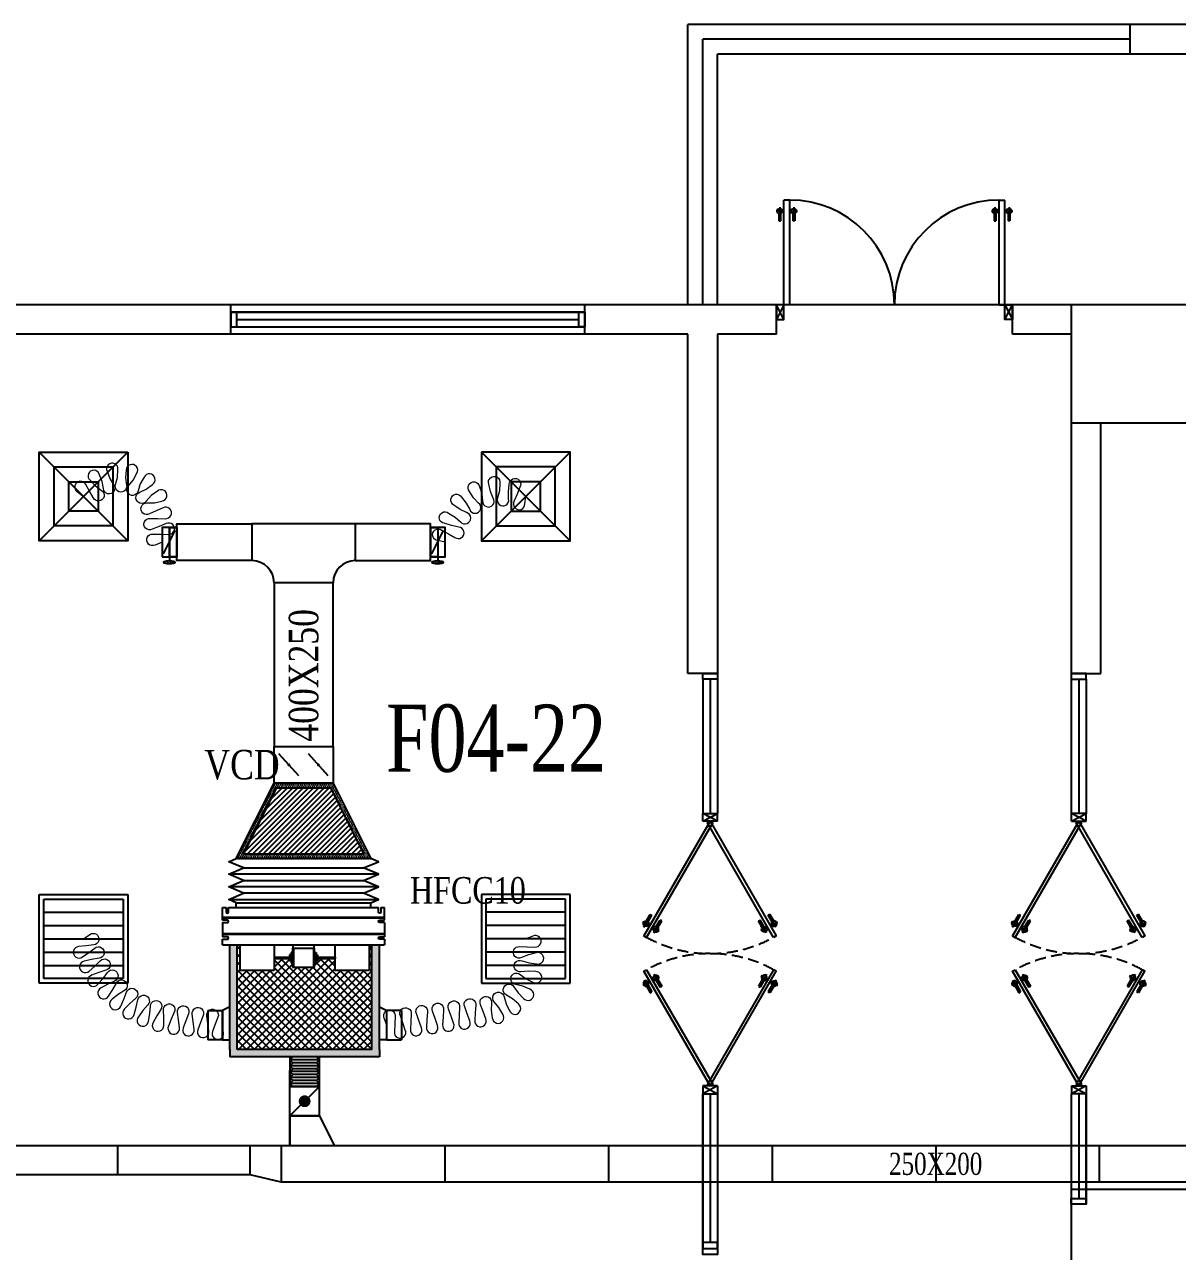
# Model space of a CAD drawing. Header units: metres. Extents: x 352651 to 1421851, y -87441 to -24441.
# Drawn here: x 642182 to 650002, y -40880 to -32560 of the extents above; entities that cross this region are included whole.
import ezdxf
from ezdxf.enums import TextEntityAlignment as Align

# ---------------------------------------------------------------- set-up
doc = ezdxf.new("R2010")
doc.units = ezdxf.units.M
doc.header["$LTSCALE"] = 300
doc.header["$MEASUREMENT"] = 0
doc.linetypes.add('DASHED2', pattern=[0.375, 0.25, -0.125])
for name, color, linetype in [('bat noi mem', 4, 'CONTINUOUS'), ('CUA', 8, 'CONTINUOUS'), ('CUAGIO', 2, 'CONTINUOUS'), ('HATCH', 145, 'CONTINUOUS'), ('KHUAT', 8, 'DASHED2'), ('KT', 1, 'CONTINUOUS'), ('THAY', 9, 'CONTINUOUS'), ('thiet bi', 11, 'CONTINUOUS'), ('TUONG', 7, 'CONTINUOUS'), ('vach', 6, 'CONTINUOUS')]:
    doc.layers.add(name, color=color, linetype=linetype)
doc.layers.add('noi mem', color=5, linetype='BATTING', lineweight=0)
doc.styles.add('PHU', font='vntimeh.shx', dxfattribs={"width": 0.8})
doc.styles.add('ROMANS', font='romans.shx', dxfattribs={"width": 0.75, "bigfont": 'romancvn.shx'})
doc.linetypes.add('BATTING', pattern='A,0.0001,-0.1,[134,ltypeshp.shx,S=0.1,R=0,X=-0.1,Y=0],-0.2,[134,ltypeshp.shx,S=0.1,R=180,X=0.1,Y=0],-0.1', length=0.4001)

# ---------------------------------------------------------------- blocks, each defined once
blk = doc.blocks.new('c1800')
at = {"layer": 'CUA', "ltscale": 0.2}
for p, q in [((50, 0), (50, 710)), ((90, 710), (50, 710)), ((90, 0), (90, 710)), ((1510, 0), (1510, 710)), ((1510, 710), (1550, 710)), ((1550, 0), (1550, 710)), ((46.9, 635.3), (-2.3, 635.3)), ((16.3, 619.1), (16.3, 569.8)), ((22.3, 661.5), (22.3, 606.6)), ((28.2, 619.1), (28.2, 569.8)), ((93.1, 635.3), (142.3, 635.3)), ((111.8, 619.1), (111.8, 569.8)), ((117.7, 661.5), (117.7, 606.6)), ((123.7, 619.1), (123.7, 569.8)), ((1506.9, 635.3), (1457.7, 635.3)), ((1476.3, 619.1), (1476.3, 569.8)), ((1482.3, 661.5), (1482.3, 606.6)), ((1488.2, 619.1), (1488.2, 569.8)), ((1553.1, 635.3), (1602.3, 635.3)), ((1571.8, 619.1), (1571.8, 569.8)), ((1577.7, 661.5), (1577.7, 606.6)), ((1583.7, 619.1), (1583.7, 569.8)), ((16.3, 569.8), (28.2, 569.8)), ((123.7, 569.8), (111.8, 569.8)), ((1476.3, 569.8), (1488.2, 569.8)), ((1583.7, 569.8), (1571.8, 569.8)), ((50, 0), (0, -100)), ((50, -100), (0, 0)), ((50, -100), (50, 0)), ((90, 0), (50, 0)), ((1510, 0), (1550, 0)), ((1550, -100), (1550, 0)), ((1550, -100), (1600, 0)), ((1550, 0), (1600, -100)), ((50, -100), (50, -100)), ((1550, -100), (1550, -100))]:
    blk.add_line(p, q, dxfattribs=at)
for points in [[(50, 0), (0, 0), (0, -100), (50, -100)], [(1550, 0), (1600, 0), (1600, -100), (1550, -100)]]:
    blk.add_lwpolyline(points, close=True, dxfattribs=at)
for centre in [(22.3, 635.3), (117.7, 635.3), (1482.3, 635.3), (1577.7, 635.3)]:
    blk.add_circle(centre, 17.3, dxfattribs=at)
for centre, start, end in [((90, 0), 0, 90), ((1510, 0), 90, 180)]:
    blk.add_arc(centre, 710, start, end, dxfattribs=at)
blk = doc.blocks.new('cot1')
at = {"layer": 'vach'}
blk.add_lwpolyline([(-400, -400), (400, -400), (400, 400), (-400, 400)], close=True, dxfattribs=at)
blk = doc.blocks.new('SAD')
at = {"layer": 'CUAGIO', "color": 8}
for p, q in [((-300, -300), (300, 300)), ((300, -300), (-300, 300))]:
    blk.add_line(p, q, dxfattribs=at)
at = {"layer": 'CUAGIO'}
blk.add_lwpolyline([(300, -300), (300, 300), (-300, 300), (-300, -300)], close=True, dxfattribs=at)
at = {"layer": 'CUAGIO', "color": 8}
for points in [[(200, -200), (200, 200), (-200, 200), (-200, -200)], [(100, -100), (100, 100), (-100, 100), (-100, -100)]]:
    blk.add_lwpolyline(points, close=True, dxfattribs=at)
blk = doc.blocks.new('SAG')
at = {"layer": 'CUAGIO'}
for p, q in [((-300, 300), (-300, -300)), ((300, 300), (-300, 300)), ((300, -300), (300, 300)), ((-300, -300), (300, -300))]:
    blk.add_line(p, q, dxfattribs=at)
at = {"layer": 'CUAGIO', "color": 8}
for p, q in [((-270, 270), (-270, -270)), ((270, 270), (-270, 270)), ((-180, -270), (-180, 270)), ((-90, -270), (-90, 270)), ((0, -270), (0, 270)), ((90, -270), (90, 270)), ((180, -270), (180, 270)), ((270, -270), (270, 270)), ((-270, -270), (270, -270))]:
    blk.add_line(p, q, dxfattribs=at)
blk = doc.blocks.new('1-van gio D200')
at = {"layer": 'CUAGIO'}
h = blk.add_hatch(dxfattribs=at)
h.set_pattern_fill('ANSI31', color=256, scale=100, style=0)
edge = h.paths.add_edge_path()
edge.add_ellipse((486127, -58494), major_axis=(-38.1, 0), ratio=0.310482, start_angle=0, end_angle=360, ccw=False)
for p, q in [((486167, -58437.3), (486087.1, -58277.5)), ((486127, -58257.4), (486127, -58494))]:
    blk.add_line(p, q, dxfattribs=at)
at = {"layer": 'CUAGIO', "const_width": 3}
for points in [[(486127, -58457.4), (486177, -58457.4), (486177, -58257.4), (486077, -58257.4), (486077, -58457.4), (486127, -58457.4)], [(486167, -58437.3), (486087.1, -58277.5)], [(486127, -58257.4), (486127, -58494)]]:
    blk.add_lwpolyline(points, dxfattribs=at)
at = {"layer": 'CUAGIO'}
blk.add_lwpolyline([(486177, -58457.4), (486077, -58457.4), (486077, -58257.4), (486177, -58257.4)], close=True, dxfattribs=at)
at = {"layer": 'CUAGIO', "const_width": 5.35}
blk.add_lwpolyline([(486130.7, -58357.4, -1), (486123.3, -58357.4, -1)], format="xyb", close=True, dxfattribs=at)
at = {"layer": 'CUAGIO', "extrusion": (0, 0, -1)}
blk.add_ellipse((486127, -58494), major_axis=(-38.1, 0), ratio=0.310482, start_param=-1.570796, end_param=4.712389, dxfattribs=at)
blk = doc.blocks.new('bac noi mem')
at = {"layer": 'bat noi mem'}
for p, q in [((493886.7, -64673), (493866.7, -64693)), ((494066.7, -64693), (493866.7, -64693)), ((493866.7, -64693), (493886.7, -64713)), ((493886.7, -64713), (493866.7, -64733)), ((494046.7, -64673), (493886.7, -64673)), ((494046.7, -64713), (493886.7, -64713)), ((494046.7, -64673), (494066.7, -64693)), ((494066.7, -64693), (494046.7, -64713)), ((494046.7, -64713), (494066.7, -64733)), ((494066.7, -64733), (493866.7, -64733)), ((493866.7, -64733), (493886.7, -64753)), ((493886.7, -64753), (493866.7, -64773)), ((494066.7, -64773), (493866.7, -64773)), ((493866.7, -64773), (493886.7, -64793)), ((493886.7, -64793), (493866.7, -64813)), ((494046.7, -64753), (493886.7, -64753)), ((494046.7, -64793), (493886.7, -64793)), ((494066.7, -64733), (494046.7, -64753)), ((494046.7, -64753), (494066.7, -64773)), ((494066.7, -64773), (494046.7, -64793)), ((494046.7, -64793), (494066.7, -64813)), ((494066.7, -64813), (493866.7, -64813)), ((493866.7, -64813), (493886.7, -64833)), ((493886.7, -64833), (493866.7, -64853)), ((494066.7, -64853), (493866.7, -64853)), ((493866.7, -64853), (493886.7, -64873)), ((494046.7, -64833), (493886.7, -64833)), ((494046.7, -64873), (493886.7, -64873)), ((494066.7, -64813), (494046.7, -64833)), ((494046.7, -64833), (494066.7, -64853)), ((494066.7, -64853), (494046.7, -64873))]:
    blk.add_line(p, q, dxfattribs=at)

msp = doc.modelspace()

# ---------------------------------------------------------------- hatches: boundary and pattern name
at = {"layer": 'CUAGIO'}
h = msp.add_hatch(dxfattribs=at)
h.set_pattern_fill('DOTS', color=256, scale=200, style=0)
h.set_pattern_definition([(0, (-181458.121, -151738.829), (6.25, 12.5), [0, -12.5])])
h.paths.add_polyline_path([(644483.2, -38184.9), (643666.6, -38184.9), (643893.4, -37734.9), (644256.5, -37734.9)], flags=16)
h.paths.add_polyline_path([(644531.9, -38214.9), (643617.9, -38214.9), (643874.9, -37704.9), (644274.9, -37704.9)])
h = msp.add_hatch(dxfattribs=at)
h.set_pattern_fill('ANSI31', color=256, scale=200, style=0)
h.set_pattern_definition([(45, (-181458.12, -151738.829), (-17.6776695, 17.6776695), [])])
h.paths.add_polyline_path([(644378.5, -37977), (644082.1, -37977), (644082.1, -38184.9), (644483.2, -38184.9)])
h.paths.add_polyline_path([(644256.5, -37734.9), (644082.1, -37734.9), (644082.1, -37977), (644378.5, -37977)])
h.paths.add_polyline_path([(644082.1, -37734.9), (643893.4, -37734.9), (643771.4, -37977), (644082.1, -37977)])
h.paths.add_polyline_path([(644082.1, -37977), (643771.4, -37977), (643666.6, -38184.9), (644082.1, -38184.9)])
h = msp.add_hatch(dxfattribs=at)
h.set_pattern_fill('DOTS', color=2, scale=200, style=0)
h.set_pattern_definition([(0, (70969.913, 18032.081), (6.25, 12.5), [0, -12.5])])
h.paths.add_polyline_path([(644538.9, -39510.4), (643625.3, -39510.4), (643625.3, -38800.4), (643575.3, -38800.4), (643575.3, -39510.4), (643575.3, -39560.4), (644588.9, -39560.4), (644588.9, -39510.4), (644588.9, -38800.4), (644538.9, -38800.4)])
at = {"layer": 'CUAGIO', "ltscale": 1.5}
h = msp.add_hatch(dxfattribs=at)
h.set_pattern_fill('ANSI37', color=9, scale=300, style=0)
h.set_pattern_definition([(45, (181796.513, -450.78), (-26.5165043, 26.5165043), []), (135, (181796.513, -450.78), (-26.5165043, -26.5165043), [])])
h.paths.add_polyline_path([(644538.9, -39510.4), (644538.9, -38800.4), (644519.8, -38800.4), (644519.8, -38975.4), (644289.6, -38975.4), (644289.6, -38892.5), (644169.9, -38892.5), (644169.9, -38908.1), (644159.4, -38908.1), (644159.4, -38923.9), (644149.5, -38923.9), (644149.5, -38948.9, -1), (644143, -38951), (644006.8, -38951, -1), (644000.4, -38948.9), (644000.4, -38923.9), (643990.5, -38923.9), (643990.5, -38908.1), (643979.9, -38908.1), (643979.9, -38892.5), (643874.7, -38892.5), (643874.7, -38975.4), (643644.5, -38975.4), (643644.5, -38800.4), (643625.3, -38800.4), (643625.3, -39510.4)])

# ---------------------------------------------------------------- linework, layer by layer
at = {"layer": 'bat noi mem'}
for p, q in [((644531.9, -38214.9), (643617.9, -38214.9)), ((644581.9, -38322.1), (643567.9, -38322.1)), ((643667.9, -38279.2), (644481.9, -38279.2)), ((644581.9, -38407.8), (643567.9, -38407.8)), ((643667.9, -38364.9), (644481.9, -38364.9)), ((643567.9, -38493.5), (644581.9, -38493.5)), ((644481.9, -38450.6), (643667.9, -38450.6))]:
    msp.add_line(p, q, dxfattribs=at)
for points in [[(643617.9, -38514.9), (643567.9, -38493.5), (643667.9, -38450.6), (643567.9, -38407.8), (643667.9, -38364.9), (643567.9, -38322.1), (643667.9, -38279.2), (643567.9, -38236.3), (643617.9, -38214.9)], [(644531.9, -38514.9), (644581.9, -38493.5), (644481.9, -38450.6), (644581.9, -38407.8), (644481.9, -38364.9), (644581.9, -38322.1), (644481.9, -38279.2), (644581.9, -38236.3), (644531.9, -38214.9)]]:
    msp.add_lwpolyline(points, dxfattribs=at)
at = {"layer": 'CUA', "linetype": 'Continuous'}
for p, q in [((645982.1, -34509.6), (643582.1, -34509.6)), ((643582.1, -34509.6), (645982.1, -34509.6)), ((643582.1, -34609.6), (645982.1, -34609.6)), ((643622.1, -34559.6), (645942.1, -34559.6)), ((646782.1, -36999.6), (646782.1, -37909.6)), ((646832.1, -36999.6), (646832.1, -37909.6)), ((646882.1, -36999.6), (646882.1, -37909.6)), ((649282.1, -36999.6), (649282.1, -37909.6)), ((649332.1, -36999.6), (649332.1, -37909.6)), ((649382.1, -36999.6), (649382.1, -37909.6)), ((646782.1, -40859.6), (646782.1, -39809.6)), ((646782.1, -39809.6), (646782.1, -40859.6)), ((646832.1, -39809.6), (646832.1, -40819.6)), ((646882.1, -39809.6), (646882.1, -40859.6)), ((649282.1, -39809.6), (649282.1, -40559.6)), ((649332.1, -39809.6), (649332.1, -40519.6)), ((649382.1, -40559.6), (649382.1, -39809.6)), ((649382.1, -39809.6), (649382.1, -40559.6))]:
    msp.add_line(p, q, dxfattribs=at)
at = {"layer": 'CUA'}
for p, q in [((646782.1, -37909.6), (646881.7, -37909.6)), ((646881.7, -37962.3), (646782.1, -37909.6)), ((646782.1, -37962.3), (646881.7, -37909.6)), ((646782.1, -37962.3), (646782.1, -37909.6)), ((646881.7, -37962.3), (646881.7, -37909.6)), ((649382.1, -37909.6), (649282.6, -37909.6)), ((649282.6, -37962.3), (649382.1, -37909.6)), ((649382.1, -37962.3), (649282.6, -37909.6)), ((649282.6, -37962.3), (649282.6, -37909.6)), ((649382.1, -37962.3), (649382.1, -37909.6)), ((646881.7, -37962.3), (646782.1, -37962.3)), ((649282.6, -37962.3), (649382.1, -37962.3)), ((646400.5, -38638.5), (646426.5, -38593.5)), ((646411.3, -38644.7), (646437.3, -38599.7)), ((646426.5, -38593.5), (646437.3, -38599.7)), ((647237.3, -38593.5), (647226.5, -38599.7)), ((647252.5, -38644.7), (647226.5, -38599.7)), ((647263.3, -38638.5), (647237.3, -38593.5)), ((648901, -38638.5), (648927, -38593.5)), ((648911.8, -38644.7), (648937.8, -38599.7)), ((648927, -38593.5), (648937.8, -38599.7)), ((649737.8, -38593.5), (649727, -38599.7)), ((649753, -38644.7), (649727, -38599.7)), ((649763.8, -38638.5), (649737.8, -38593.5)), ((646419.9, -38669.5), (646374.9, -38643.5)), ((646383.6, -38680.4), (646412.5, -38630.2)), ((646441.5, -38681.9), (646486.4, -38707.9)), ((646450.2, -38718.8), (646479.1, -38668.7)), ((646467.2, -38677), (646493.1, -38631.9)), ((646478, -38683.2), (646503.9, -38638.2)), ((646503.9, -38638.2), (646493.1, -38631.9)), ((647159.9, -38638.2), (647170.7, -38631.9)), ((647185.9, -38683.2), (647159.9, -38638.2)), ((647196.7, -38677), (647170.7, -38631.9)), ((647222.4, -38681.9), (647177.4, -38707.9)), ((647213.7, -38718.8), (647184.7, -38668.7)), ((647244, -38669.5), (647288.9, -38643.5)), ((647280.3, -38680.4), (647251.3, -38630.2)), ((648920.3, -38669.5), (648875.4, -38643.5)), ((648884, -38680.4), (648913, -38630.2)), ((648941.9, -38681.9), (648986.9, -38707.9)), ((648950.6, -38718.8), (648979.6, -38668.7)), ((648967.6, -38677), (648993.6, -38631.9)), ((648978.4, -38683.2), (649004.4, -38638.2)), ((649004.4, -38638.2), (648993.6, -38631.9)), ((649660.3, -38638.2), (649671.1, -38631.9)), ((649686.3, -38683.2), (649660.3, -38638.2)), ((649697.1, -38677), (649671.1, -38631.9)), ((649722.8, -38681.9), (649677.9, -38707.9)), ((649714.1, -38718.8), (649685.1, -38668.7)), ((649744.4, -38669.5), (649789.4, -38643.5)), ((649780.7, -38680.4), (649751.8, -38630.2)), ((646441.5, -39037.2), (646486.4, -39011.3)), ((646450.2, -39000.3), (646479.1, -39050.5)), ((647222.4, -39037.2), (647177.4, -39011.3)), ((647213.7, -39000.3), (647184.7, -39050.5)), ((648941.9, -39037.2), (648986.9, -39011.3)), ((648950.6, -39000.3), (648979.6, -39050.5)), ((649722.8, -39037.2), (649677.9, -39011.3)), ((649714.1, -39000.3), (649685.1, -39050.5)), ((646419.9, -39049.7), (646374.9, -39075.6)), ((646383.6, -39038.8), (646412.5, -39088.9)), ((646400.5, -39080.6), (646426.5, -39125.7)), ((646411.3, -39074.4), (646437.3, -39119.4)), ((646467.2, -39042.2), (646493.1, -39087.2)), ((646478, -39035.9), (646503.9, -39081)), ((646503.9, -39081), (646493.1, -39087.2)), ((647185.9, -39035.9), (647159.9, -39081)), ((647159.9, -39081), (647170.7, -39087.2)), ((647196.7, -39042.2), (647170.7, -39087.2)), ((647252.5, -39074.4), (647226.5, -39119.4)), ((647263.3, -39080.6), (647237.3, -39125.7)), ((647244, -39049.7), (647288.9, -39075.6)), ((647280.3, -39038.8), (647251.3, -39088.9)), ((648920.3, -39049.7), (648875.4, -39075.6)), ((648884, -39038.8), (648913, -39088.9)), ((648901, -39080.6), (648927, -39125.7)), ((648911.8, -39074.4), (648937.8, -39119.4)), ((648967.6, -39042.2), (648993.6, -39087.2)), ((648978.4, -39035.9), (649004.4, -39081)), ((649004.4, -39081), (648993.6, -39087.2)), ((649686.3, -39035.9), (649660.3, -39081)), ((649660.3, -39081), (649671.1, -39087.2)), ((649697.1, -39042.2), (649671.1, -39087.2)), ((649753, -39074.4), (649727, -39119.4)), ((649763.8, -39080.6), (649737.8, -39125.7)), ((649744.4, -39049.7), (649789.4, -39075.6)), ((649780.7, -39038.8), (649751.8, -39088.9)), ((646426.5, -39125.7), (646437.3, -39119.4)), ((647237.3, -39125.7), (647226.5, -39119.4)), ((648927, -39125.7), (648937.8, -39119.4)), ((649737.8, -39125.7), (649727, -39119.4)), ((646881.7, -39756.8), (646782.1, -39756.8)), ((646881.7, -39756.8), (646782.1, -39809.6)), ((646782.1, -39756.8), (646881.7, -39809.6)), ((646782.1, -39756.8), (646782.1, -39809.6)), ((646881.7, -39756.8), (646881.7, -39809.6)), ((649282.6, -39756.8), (649382.1, -39756.8)), ((649282.6, -39756.8), (649382.1, -39809.6)), ((649382.1, -39756.8), (649282.6, -39809.6)), ((649282.6, -39756.8), (649282.6, -39809.6)), ((649382.1, -39756.8), (649382.1, -39809.6)), ((646782.1, -39809.6), (646881.7, -39809.6)), ((649382.1, -39809.6), (649282.6, -39809.6))]:
    msp.add_line(p, q, dxfattribs=at)
at = {"layer": 'CUA', "linetype": 'Continuous'}
for points in [[(643582.1, -34609.6), (643622.1, -34609.6), (643622.1, -34509.6), (643582.1, -34509.6)], [(645982.1, -34609.6), (645942.1, -34609.6), (645942.1, -34509.6), (645982.1, -34509.6)], [(646882.1, -36959.6), (646882.1, -36999.6), (646782.1, -36999.6), (646782.1, -36959.6)], [(649282.1, -36959.6), (649282.1, -36999.6), (649382.1, -36999.6), (649382.1, -36959.6)], [(649282.1, -40559.6), (649282.1, -40519.6), (649382.1, -40519.6), (649382.1, -40559.6)], [(646882.1, -40859.6), (646882.1, -40819.6), (646782.1, -40819.6), (646782.1, -40859.6)], [(646882.1, -40859.6), (646882.1, -40899.6), (646782.1, -40899.6), (646782.1, -40859.6)]]:
    msp.add_lwpolyline(points, close=True, dxfattribs=at)
at = {"layer": 'CUA'}
for points in [[(646401.6, -38749.9), (646850.2, -37972.9), (646831.9, -37962.3), (646383.3, -38739.4)], [(647262.2, -38749.9), (646813.6, -37972.9), (646831.9, -37962.3), (647280.5, -38739.4)], [(648902, -38749.9), (649350.6, -37972.9), (649332.4, -37962.3), (648883.7, -38739.4)], [(649762.7, -38749.9), (649314.1, -37972.9), (649332.4, -37962.3), (649781, -38739.4)], [(646401.6, -38969.2), (646850.2, -39746.2), (646831.9, -39756.8), (646383.3, -38979.8)], [(647262.2, -38969.2), (646813.6, -39746.2), (646831.9, -39756.8), (647280.5, -38979.8)], [(648902, -38969.2), (649350.6, -39746.2), (649332.4, -39756.8), (648883.7, -38979.8)], [(649762.7, -38969.2), (649314.1, -39746.2), (649332.4, -39756.8), (649781, -38979.8)]]:
    msp.add_lwpolyline(points, close=True, dxfattribs=at)
for centre, major_axis in [((646397.4, -38656.5), (4.7, -17.6)), ((647199.9, -38694.9), (17.6, -4.7)), ((648897.8, -38656.5), (4.7, -17.6)), ((649700.3, -38694.9), (17.6, -4.7)), ((646464, -39024.2), (-17.6, 4.7)), ((648964.4, -39024.2), (-17.6, 4.7)), ((647266.5, -39062.7), (-4.7, 17.6)), ((649766.9, -39062.7), (-4.7, 17.6))]:
    msp.add_ellipse(centre, major_axis=major_axis, ratio=1, dxfattribs=at)
at = {"layer": 'CUA', "extrusion": (0, 0, -1)}
for centre, major_axis in [((646464, -38694.9), (-17.6, -4.7)), ((647266.5, -38656.5), (-4.7, -17.6)), ((648964.4, -38694.9), (-17.6, -4.7)), ((649766.9, -38656.5), (-4.7, -17.6)), ((647199.9, -39024.2), (17.6, 4.7)), ((649700.3, -39024.2), (17.6, 4.7)), ((646397.4, -39062.7), (4.7, 17.6)), ((648897.8, -39062.7), (4.7, 17.6))]:
    msp.add_ellipse(centre, major_axis=major_axis, ratio=1, dxfattribs=at)
at = {"layer": 'CUAGIO', "ltscale": 1.5}
msp.add_line((644424.9, -35944.9), (643724.9, -35944.9), dxfattribs=at)
at = {"layer": 'CUAGIO', "color": 2}
for p, q in [((643874.9, -36344.9), (643874.9, -37454.9)), ((644274.9, -37454.9), (644274.9, -36344.9)), ((643575.3, -39510.4), (643575.3, -39560.4)), ((644538.9, -39510.4), (643625.3, -39510.4)), ((644588.9, -39510.4), (644588.9, -39560.4))]:
    msp.add_line(p, q, dxfattribs=at)
at = {"layer": 'CUAGIO'}
for p, q in [((644274.9, -36344.9), (643874.9, -36344.9)), ((644041.9, -37654.2), (643908, -37505.6)), ((644241.9, -37654.2), (644108, -37505.6)), ((643575.3, -39510.4), (643575.3, -38800.4)), ((643625.3, -38800.4), (643625.3, -38800.4)), ((643625.3, -39510.4), (643625.3, -38800.4)), ((644538.9, -38800.4), (644538.9, -38800.4)), ((644538.9, -39510.4), (644538.9, -38800.4)), ((644588.9, -39510.4), (644588.9, -38800.4)), ((643425.6, -39245.1), (643425.6, -39445.1)), ((643525.3, -39245.1), (643525.3, -39445.1)), ((643525.3, -39445.1), (643525.3, -39245.1)), ((644638.9, -39445.1), (644638.9, -39245.1)), ((644638.9, -39445.1), (644638.9, -39245.1)), ((644738.6, -39245.1), (644738.6, -39445.1)), ((643525.3, -39445.1), (643425.6, -39445.1)), ((644638.9, -39445.1), (644738.6, -39445.1)), ((644588.9, -39560.4), (643575.3, -39560.4)), ((644182.1, -39959.5), (644182.1, -39560.4)), ((643982.1, -40159.5), (643982.1, -39652.3)), ((643982.1, -39760.4), (644182.1, -39760.4)), ((644182.1, -39760.4), (643982.1, -39960.3)), ((643982.1, -39960.3), (644182.1, -39960.3)), ((644182.1, -39960.3), (643982.1, -39960.3)), ((643982.1, -39960.3), (643982.1, -40160.3)), ((644182.1, -39960.3), (643982.1, -39960.3)), ((644182.1, -39960.3), (644282.1, -40160.3)), ((638907.1, -40160.3), (649472.2, -40160.3)), ((642812.1, -40160.3), (642812.1, -40360.3)), ((643712.1, -40360.3), (643712.1, -40160.3)), ((643922.1, -40160.3), (643922.1, -40360.3)), ((645032.1, -40160.3), (645032.1, -40410.3)), ((646142.1, -40160.3), (646142.1, -40410.3)), ((647252.1, -40160.3), (647252.1, -40410.3)), ((648362.1, -40160.3), (648362.1, -40360.3)), ((648362.1, -40160.3), (648362.1, -40410.3)), ((648744.6, -40160.3), (650582.1, -40160.3)), ((649472.1, -40160.3), (649472.1, -40360.3)), ((649472.1, -40160.3), (649472.1, -40410.3)), ((643712.1, -40360.3), (638907.1, -40360.3)), ((643922.1, -40410.3), (643712.1, -40360.3)), ((643922.1, -40360.3), (643922.1, -40410.3)), ((650782.1, -40410.3), (643922.1, -40410.3))]:
    msp.add_line(p, q, dxfattribs=at)
for points in [[(643164.9, -35969.9), (643214.9, -35969.9), (643214.9, -36169.9), (643164.9, -36169.9)], [(643724.9, -36194.9), (643214.9, -36194.9), (643214.9, -35944.9), (643724.9, -35944.9)], [(644424.9, -36194.9), (644934.9, -36194.9), (644934.9, -35944.9), (644424.9, -35944.9)], [(644934.9, -35969.9), (644984.9, -35969.9), (644984.9, -36169.9), (644934.9, -36169.9)], [(643874.9, -37454.9), (644274.9, -37454.9), (644274.9, -37704.9), (643874.9, -37704.9)], [(644531.9, -38214.9), (643617.9, -38214.9), (643874.9, -37704.9), (644274.9, -37704.9)], [(644483.2, -38184.9), (643666.6, -38184.9), (643893.4, -37734.9), (644256.5, -37734.9)], [(644182.1, -39560.4), (643982.1, -39560.4), (643982.1, -39760.4), (644182.1, -39760.4)]]:
    msp.add_lwpolyline(points, close=True, dxfattribs=at)
for points, const_width in [([(643969.9, -37579.9, 1), (643979.9, -37579.9, 1)], 10), ([(644169.9, -37579.9, 1), (644179.9, -37579.9, 1)], 10), ([(644102.1, -39861, -1), (644062.1, -39861, -1)], 40)]:
    msp.add_lwpolyline(points, format="xyb", close=True, dxfattribs=dict(at, const_width=const_width))
for points in [[(643425.6, -39245.1), (643525.3, -39245.1)], [(643575.3, -39219.9), (643525.3, -39245.1)], [(644588.9, -39219.9), (644638.9, -39245.1)], [(644738.6, -39245.1), (644638.9, -39245.1)], [(643525.3, -39445.1), (643575.3, -39445.1)], [(643525.3, -39445.1), (643575.3, -39445.1)], [(644638.9, -39445.1), (644588.9, -39445.1)], [(644638.9, -39445.1), (644588.9, -39445.1)]]:
    msp.add_lwpolyline(points, dxfattribs=at)
for centre, start, end in [((643724.9, -36344.9), 0, 90), ((644424.9, -36344.9), 90, 180)]:
    msp.add_arc(centre, 150, start, end, dxfattribs=at)
at = {"layer": 'HATCH'}
for p, q in [((649682.1, -32659.6), (646782.1, -32659.6)), ((646782.1, -34459.6), (646782.1, -32659.6)), ((649682.1, -32759.6), (646882.1, -32759.6)), ((646882.1, -34459.6), (646882.1, -32759.6))]:
    msp.add_line(p, q, dxfattribs=at)
at = {"layer": 'KHUAT'}
for centre, start, end in [((646831.9, -37960.3), 241.40997, 298.59003), ((649332.4, -37960.3), 241.40997, 298.59003), ((646831.9, -39758.8), 61.40997, 118.59003), ((649332.4, -39758.8), 61.40997, 118.59003)]:
    msp.add_arc(centre, 899.3, start, end, dxfattribs=at)
at = {"layer": 'noi mem', "linetype": 'ByBlock', "ltscale": 1.5}
for points in [[(643114.9, -36069.9), (643067.7, -36089.2, -1.333333), (643054, -36015.5), (643105, -36016.5), (643156, -36017.5, 1.333333), (643142.3, -35943.7), (643095.1, -35963), (643047.8, -35982.3, -1.333333), (643034.1, -35908.6), (643085.1, -35909.6), (643136.2, -35910.6, 1.333333), (643122.5, -35836.9), (643075.2, -35856.2), (643029.8, -35877.2, -1.333333), (643013, -35804.1), (643063.1, -35803.2), (643114.2, -35791.4, 1.333333), (643083.3, -35723.1), (643040.7, -35753.8), (643008, -35791.2, -1.333333), (642963.1, -35731.1), (643008.2, -35710.3), (643049.7, -35678.2, 1.333333), (642993, -35629.1), (642967.2, -35674.8), (642953.1, -35722.4, -1.333333), (642887.2, -35686.6), (642919.5, -35648.9), (642943.8, -35602.4, 1.333333), (642871.7, -35581.5), (642867.4, -35633.9), (642874.6, -35683, -1.333333), (642799.7, -35678), (642813.3, -35630.3), (642815.8, -35577.9, 1.333333), (642741.7, -35589.1), (642759.6, -35638.4), (642786.7, -35680, -1.333333), (642716.7, -35706.9), (642709, -35657.8), (642689.4, -35609.1, 1.333333), (642626.7, -35650.3), (642663.7, -35687.6), (642704.4, -35718.3, -1.333333), (642648.1, -35767.8), (642622.8, -35723.5), (642597.4, -35679.3, 1.333333), (642541.3, -35729), (642582.1, -35759.6)], [(645034.9, -36069.9), (644985.8, -36058.5, -1.333333), (645012.7, -35988.4), (645056.9, -36012.8), (645101, -36037.2, 1.333333), (645127.9, -35967.2), (645078.8, -35955.8), (645029.1, -35941.9, -1.333333), (645058.9, -35873), (645103, -35899.7), (645139.8, -35932.2, 1.333333), (645180.9, -35869.5), (645136.5, -35848.7), (645094.5, -35818.2, -1.333333), (645146.4, -35764), (645178.7, -35804.6), (645201.5, -35848.1, 1.333333), (645262.3, -35804.2), (645228.2, -35768.8), (645199.8, -35725.4, -1.333333), (645267.6, -35693.2), (645283.3, -35742.7), (645289.1, -35791.4, 1.333333), (645361.6, -35772.1), (645342.3, -35727), (645331.4, -35676.3, -1.333333), (645406.1, -35670.4), (645403.2, -35722.2), (645391.2, -35769.8, 1.333333), (645465.7, -35777.7), (645463.9, -35728.6), (645469.6, -35678.1, -1.333333), (645542.3, -35696.6), (645523.1, -35743.7), (645503.4, -35790.2, 1.333333), (645575.9, -35809.7), (645582.1, -35759.6)], [(642582.1, -38759.6), (642624.5, -38730.2, -1.333333), (642651.1, -38800.3), (642600, -38806.4), (642548.8, -38812.6, 1.333333), (642575.5, -38882.7), (642617.8, -38853.3), (642658.6, -38822.6, -1.333333), (642687.8, -38891.7), (642637.3, -38899.5), (642586.7, -38911.3, 1.333333), (642620.7, -38978.1), (642660, -38944.2), (642696.1, -38908.1, -1.333333), (642734.7, -38972.4), (642685.8, -38987.2), (642637.3, -39006, 1.333333), (642680.3, -39067.4), (642714.5, -39028.3), (642745.2, -38987.5, -1.333333), (642792.4, -39045.7), (642746.1, -39067.3), (642700.8, -39092.6, 1.333333), (642752, -39147.4), (642780.4, -39103.9), (642805, -39059.1, -1.333333), (642859.9, -39110.2), (642817.1, -39138), (642775.8, -39169.5, 1.333333), (642834.2, -39216.6), (642856.1, -39169.5), (642874.2, -39121.7, -1.333333), (642935.8, -39164.5), (642897.3, -39198.1), (642860.8, -39235.1, 1.333333), (642925.2, -39273.5), (642940.4, -39223.8), (642951.6, -39173.9, -1.333333), (643018.6, -39207.7), (642985.2, -39246.4), (642954.2, -39288.1, 1.333333), (643023.4, -39317.1), (643031.4, -39265.7), (643035.5, -39214.8, -1.333333), (643106.6, -39238.8), (643078.9, -39281.8), (643054.1, -39327.4, 1.333333), (643126.7, -39346.4), (643127.4, -39294.4), (643124.3, -39243.4, -1.333333), (643198.1, -39257.2), (643176.7, -39303.7), (643158.1, -39351.9, 1.333333), (643232.6, -39361.3), (643226.5, -39309.9), (643220, -39258.8, -1.333333), (643294.5, -39267.6), (643276.3, -39315.8), (643258.1, -39364, 1.333333), (643332.6, -39372.8), (643326.1, -39321.6), (643319.6, -39270.5, -1.333333), (643394.1, -39279.3), (643375.9, -39327.5), (643357.7, -39375.7, 1.333333), (643432.2, -39384.5), (643425.7, -39333.4), (643419.2, -39282.3, -1.333333), (643493.7, -39291), (643475.5, -39339.2), (643457.3, -39387.4, 1.333333), (643531.8, -39396.2), (643525.3, -39345.1)], [(644638.9, -39345.1), (644622.1, -39297, -1.333333), (644696.4, -39286.5), (644693.5, -39337.4), (644690.6, -39388.3, 1.333333), (644764.9, -39377.9), (644748.1, -39329.8), (644731.3, -39281.6, -1.333333), (644805.6, -39271.2), (644802.7, -39322.1), (644799.8, -39373, 1.333333), (644874, -39362.6), (644857.2, -39314.4), (644840.4, -39266.3, -1.333333), (644914.7, -39255.9), (644911.8, -39306.8), (644908.9, -39357.7, 1.333333), (644983.2, -39347.2), (644966.4, -39299.1), (644949.6, -39251, -1.333333), (645023.9, -39240.5), (645021, -39291.4), (645018.1, -39342.3, 1.333333), (645092.3, -39331.9), (645075.5, -39283.8), (645058.7, -39235.6, -1.333333), (645133, -39225.2), (645130.1, -39276.1), (645127.2, -39327, 1.333333), (645201.5, -39316.5), (645184.7, -39268.4), (645167.9, -39220.3, -1.333333), (645242.2, -39209.8), (645239.3, -39260.7), (645236.4, -39311.6, 1.333333), (645310.6, -39301.2), (645293.8, -39253.1), (645275.6, -39206.3, -1.333333), (645349.5, -39193.5), (645348.1, -39243.6), (645355, -39295.2, 1.333333), (645426.1, -39271.3), (645400.3, -39226), (645368.5, -39187.5, -1.333333), (645434.7, -39152.3), (645448.9, -39200.2), (645472, -39246.9, 1.333333), (645531.6, -39201.4), (645492.6, -39166.8), (645450.2, -39140.5, -1.333333), (645501.7, -39085.9), (645530.4, -39126.7), (645567.2, -39163.6, 1.333333), (645609.1, -39101.3), (645561.1, -39081.1), (645512.6, -39069.8, -1.333333), (645543.8, -39001.6), (645584.1, -39031), (645630.8, -39054.1, 1.333333), (645650.5, -38981.7), (645598.5, -38977.9), (645548.9, -38982.8, -1.333333), (645556.6, -38908.2), (645604.2, -38923.1), (645655.8, -38930, 1.333333), (645651.3, -38855.1), (645600.9, -38868.2), (645553.3, -38886.4, -1.333333), (645540.7, -38812.5), (645591.6, -38813.9), (645642.5, -38815.1, 1.333333), (645629.7, -38741.2), (645582.1, -38759.6)]]:
    msp.add_lwpolyline(points, format="xyb", dxfattribs=at)
at = {"layer": 'THAY'}
for p, q in [((649682.1, -32559.6), (646682.1, -32559.6)), ((646682.1, -34459.6), (646682.1, -32559.6)), ((648882.1, -34459.6), (647282.1, -34459.6))]:
    msp.add_line(p, q, dxfattribs=at)
at = {"layer": 'THAY', "linetype": 'Continuous'}
for p, q in [((645982.1, -34459.6), (643582.1, -34459.6)), ((645982.1, -34659.6), (643582.1, -34659.6))]:
    msp.add_line(p, q, dxfattribs=at)
at = {"layer": 'thiet bi'}
for p, q in [((643617.9, -38546.4), (643617.9, -38514.9)), ((643617.9, -38514.9), (644531.9, -38514.9)), ((644531.9, -38546.4), (644531.9, -38514.9)), ((643525.9, -38633.9), (643525.9, -38546.4)), ((643525.9, -38546.4), (643549.9, -38546.4)), ((643565.9, -38546.4), (644583.9, -38546.4)), ((644599.9, -38546.4), (644623.9, -38546.4)), ((644623.9, -38633.9), (644623.9, -38546.4)), ((643525.9, -38612.4), (644623.9, -38612.4)), ((643525.9, -38617.4), (644623.9, -38617.4)), ((643525.9, -38723.4), (644623.9, -38723.4)), ((643525.9, -38728.4), (644623.9, -38728.4)), ((643525.9, -38800.4), (643525.9, -38760.9)), ((644623.9, -38760.9), (644623.9, -38800.4)), ((643525.9, -38800.4), (644623.9, -38800.4)), ((643990.5, -38851.9), (643990.5, -38923.9)), ((644000.4, -38851.9), (643990.5, -38851.9)), ((644003.6, -38822.5), (644003.6, -38800.4)), ((644006.8, -38824.9), (644006.8, -38951)), ((644143, -38824.9), (644143, -38951)), ((644146.3, -38822.5), (644146.3, -38800.4)), ((644149.5, -38851.9), (644159.4, -38851.9)), ((644159.4, -38851.9), (644159.4, -38923.9)), ((643874.7, -38883.4), (643979.9, -38883.4)), ((643874.7, -38892.5), (643979.9, -38892.5)), ((643979.9, -38867.7), (643979.9, -38908.1)), ((643990.5, -38867.7), (643979.9, -38867.7)), ((643990.5, -38908.1), (643979.9, -38908.1)), ((644000.4, -38923.9), (643990.5, -38923.9)), ((644149.5, -38923.9), (644159.4, -38923.9)), ((644159.4, -38867.7), (644169.9, -38867.7)), ((644159.4, -38908.1), (644169.9, -38908.1)), ((644169.9, -38867.7), (644169.9, -38908.1)), ((644169.9, -38883.4), (644289.6, -38883.4)), ((644169.9, -38892.5), (644289.6, -38892.5)), ((644289.6, -38883.4), (644289.6, -38892.5))]:
    msp.add_line(p, q, dxfattribs=at)
for points in [[(643549.9, -38546.4), (643549.9, -38578.4, 1), (643565.9, -38578.4), (643565.9, -38546.4)], [(644599.9, -38546.4), (644599.9, -38578.4, -1), (644583.9, -38578.4), (644583.9, -38546.4)], [(643525.9, -38649.9), (643557.9, -38649.9, 1), (643557.9, -38633.9), (643525.9, -38633.9)], [(644623.9, -38649.9), (644591.9, -38649.9, -1), (644591.9, -38633.9), (644623.9, -38633.9)], [(643525.9, -38760.9), (643557.9, -38760.9, 1), (643557.9, -38744.9), (643525.9, -38744.9)], [(644623.9, -38760.9), (644591.9, -38760.9, -1), (644591.9, -38744.9), (644623.9, -38744.9)]]:
    msp.add_lwpolyline(points, format="xyb", dxfattribs=at)
for points in [[(643525.9, -38649.9), (643525.9, -38744.9)], [(644623.9, -38649.9), (644623.9, -38744.9)]]:
    msp.add_lwpolyline(points, dxfattribs=at)
for points in [[(643874.7, -38975.4), (643644.5, -38975.4), (643644.5, -38800.4), (643874.7, -38800.4)], [(644000.4, -38951), (644149.5, -38951), (644149.5, -38824.9), (644000.4, -38824.9)], [(644519.8, -38975.4), (644289.6, -38975.4), (644289.6, -38800.4), (644519.8, -38800.4)]]:
    msp.add_lwpolyline(points, close=True, dxfattribs=at)
for centre, start, end in [((644003.6, -38825.9), 18.04953, 161.95047), ((644146.3, -38825.9), 18.04953, 161.95047), ((644003.6, -38949.9), 198.04953, 341.95047), ((644146.3, -38949.9), 198.04953, 341.95047)]:
    msp.add_arc(centre, 3.41, start, end, dxfattribs=at)
at = {"layer": 'TUONG'}
for p, q in [((649682.1, -32759.6), (649682.1, -32559.6)), ((655252.1, -32559.6), (649682.1, -32559.6)), ((655252.1, -32759.6), (649682.1, -32759.6)), ((643582.1, -34459.6), (639782.1, -34459.6)), ((647282.1, -34459.6), (639832.1, -34459.6)), ((643582.1, -34659.6), (643582.1, -34459.6)), ((645982.1, -34659.6), (645982.1, -34459.6)), ((647282.1, -34659.6), (647282.1, -34459.6)), ((649282.1, -34459.6), (648882.1, -34459.6)), ((648882.1, -34659.6), (648882.1, -34459.6)), ((643582.1, -34659.6), (639782.1, -34659.6)), ((646682.1, -34659.6), (639832.1, -34659.6)), ((646682.1, -34659.6), (645982.1, -34659.6)), ((646682.1, -36959.6), (646682.1, -34659.6)), ((646882.1, -34659.6), (646882.1, -36959.6)), ((647282.1, -34659.6), (646882.1, -34659.6)), ((649282.1, -34659.6), (648882.1, -34659.6)), ((649282.1, -35259.6), (649282.1, -36959.6)), ((649482.1, -36959.6), (649482.1, -35259.6)), ((646882.1, -36959.6), (646682.1, -36959.6)), ((649282.1, -36959.6), (649482.1, -36959.6))]:
    msp.add_line(p, q, dxfattribs=at)

# ---------------------------------------------------------------- block references
at = {"layer": 'CUAGIO', "xscale": -1}
for name, p, rotation in [('SAD', (642582.1, -35759.6), 180), ('SAG', (642582.1, -38759.6), 270)]:
    msp.add_blockref(name, p, dxfattribs=dict(at, rotation=rotation))
at = {"layer": 'CUAGIO'}
for name, p, rotation in [('SAD', (645582.1, -35759.6), 180), ('SAG', (645582.1, -38759.6), 90)]:
    msp.add_blockref(name, p, dxfattribs=dict(at, rotation=rotation))
at = {"layer": 'CUAGIO', "xscale": -1}
for p in [(1129292, 22287.5), (1131112, 22287.5)]:
    msp.add_blockref('1-van gio D200', p, dxfattribs=at)
at = {"layer": 'CUAGIO'}
msp.add_blockref('bac noi mem', (150115.5, 25113), dxfattribs=at)
at = {"layer": 'HATCH'}
msp.add_blockref('c1800', (647282.1, -34459.6), dxfattribs=at)
at = {"layer": 'vach'}
for p in [(649682.1, -34859.6), (649682.1, -40859.6)]:
    msp.add_blockref('cot1', p, dxfattribs=at)

# ---------------------------------------------------------------- texts
at = {"layer": 'CUAGIO', "color": 2, "style": 'PHU', "width": 0.75}
msp.add_text('250x200', height=150, dxfattribs=at).set_placement((648362.1, -40360.3), align=Align.CENTER)
at = {"layer": 'CUAGIO', "color": 2, "insert": (643974.7, -37422.8), "char_height": 200, "width": 888.608, "attachment_point": 1, "rotation": 90, "style": 'PHU'}
msp.add_mtext('400x250', dxfattribs=at)
at = {"layer": 'CUAGIO', "color": 2, "attachment_point": 1, "style": 'PHU'}
for s, insert, char_height, width in [('VCD', (643402.2, -37478.3), 200, 439.881), ('hfcc10', (644796.5, -38340.8), 180, 528.56)]:
    msp.add_mtext(s, dxfattribs=dict(at, insert=insert, char_height=char_height, width=width))
at = {"layer": 'KT', "ltscale": 1.5, "insert": (644634.7, -37171), "char_height": 456.096, "width": 2517.297, "attachment_point": 1, "style": 'ROMANS'}
msp.add_mtext('{\\fTimes New Roman|b0|i0|c0|p18;F04-22}', dxfattribs=at)

doc.saveas('drawing.dxf')
